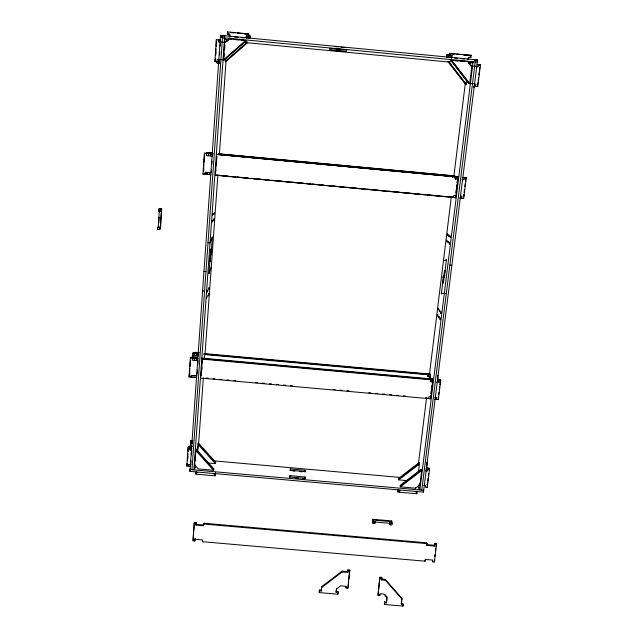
<?xml version="1.0" encoding="UTF-8"?>
<svg xmlns="http://www.w3.org/2000/svg" width="638" height="638" viewBox="0 0 638 638"><rect width="100%" height="100%" fill="white"/><g stroke="black" fill="none" stroke-linecap="round" stroke-linejoin="round"><path stroke-width="0.96" d="M305.124 477.001L305.1 478.372L289.835 477.017L289.923 475.645L305.124 477.001L304.948 478.795L303.05 478.628M305.243 470.294L305.219 471.618L290.25 470.286L290.33 468.97L305.243 470.294L305.068 472.056M157.53 229.409L157.65 227.383L160.305 227.152L161.278 210.939L158.615 211.098L158.734 209.057L159.683 208.538L161.709 208.73L160.497 228.954L159.556 229.6L157.53 229.409L158.16 228.978M158.28 226.961L159.245 210.747L158.615 211.098M158.822 222.989L159.165 217.207M159.452 212.39L159.564 210.468M159.556 229.6L159.683 227.567L160.305 227.152M160.648 211.29L160.776 209.248L161.709 208.73M212.502 155.465L212.59 154.077L204.599 153.248M432.572 561.847L432.803 560.1L425.275 559.438L425.052 561.185L202.406 541.694L202.525 539.931L194.949 539.262L194.821 541.024L192.923 540.857L194.199 523.176L194.423 522.402L196.321 522.57L195.97 525.114L203.49 525.776L203.817 523.232L426.806 542.826L426.806 545.394L434.614 546.08L434.606 543.512L436.488 543.68L434.454 562.014L432.572 561.847L432.341 561.009M203.49 525.776L203.817 523.232M196.887 377.712L189.063 377.01L190.363 358.046L190.85 357.113L196.711 357.647M211.138 174.836L202.956 174.07L204.375 153.303L213.004 153.957M189.829 368.931L189.063 377.01M190.02 366.092L190.411 360.414M203.386 171.008L203.857 164.102M203.993 162.124L204.463 155.217M189.55 376.005L189.821 372.026M190.236 366.06L190.435 363.078M203.61 170.912L203.809 167.961M204.216 162.052L204.487 158.112M192.469 357.392L193.21 352.575L198.96 353.101M207.087 153.319L206.433 153.495L206.289 155.584L212.462 156.158M192.636 357.91L192.979 353.021L194.893 353.197M192.867 357.455L193.003 355.51M190.658 466.41L186.83 466.067L188.098 447.86L188.577 446.608L190.491 446.775M192.979 377.361L193.107 375.471M197.828 364.45L198.091 360.661L194.159 360.303L194.989 357.009M207.191 172.388L207.047 174.453L207.693 174.15L204.997 174.262L205.141 172.196L211.29 172.77L211.497 169.836M208.339 155.776L208.586 152.929L212.55 153.072M219.472 62.141L214.886 61.471L216.394 39.668L220.604 40.074M187.078 465.405L187.205 463.587L186.958 464.249M187.397 460.708L187.867 453.969M188.066 451.082L188.338 447.23L190.26 447.397M215.293 58.672L215.094 61.607L217.183 61.806M215.564 54.756L215.971 48.887M216.178 45.952L216.394 39.668M187.644 460.054L187.907 456.21M188.242 451.409L188.513 447.565M215.772 54.908L215.971 51.981M216.378 46.119L216.585 43.193M188.744 466.242L188.872 464.424L190.794 464.592L191.065 460.708M189.893 449.862L191.815 450.037L189.885 449.87L190.02 448.028L190.73 446.153L192.636 446.321M190.076 447.318L190.937 440.427L192.82 440.595M194.933 377.536L195.061 375.646M196.121 360.478L196.943 357.184L193.043 356.825L192.197 360.127L194.159 360.303M196.464 355.685L197.262 352.479M209.232 172.579L209.089 174.645L209.519 174.437M210.396 155.967L210.54 153.886L211.17 153.702M190.307 446.704L190.443 444.814M190.571 442.924L190.706 441.025L192.588 441.193M190.802 442.317L190.937 440.427M189.933 471.378L220.525 35.297L477.575 59.924L423.465 492.089L189.933 471.378L190.411 470.031M190.172 470.708L190.299 468.89L190.06 469.56L423.688 490.287L423.472 489.585M220.62 36.956L220.716 35.497L225.126 36.087M192.357 441.815L192.229 443.609L192.365 441.807L190.475 441.64M217.111 62.955L219.153 63.146L219.177 60.427M191.472 454.886L191.743 451.002M197.166 373.932L197.429 370.136M211.912 163.974L212.119 161.047M219.568 54.852L219.775 51.949M220.182 46.135L220.453 42.26L218.348 42.06L218.499 39.867L219.097 40.417M203.195 290.298L203.259 291.462M191.982 469.735L222.487 37.706M213.698 469.576L213.882 468.914L196.113 449.104L195.89 449.734L213.698 469.584L213.507 470.246L198.195 468.898L194.622 464.935L195.882 449.742M223.42 60.1L224.664 42.666L229.178 38.687L246.3 40.665L223.794 60.379L223.42 60.1L246.021 40.298M194.462 469.696L194.59 467.885M194.694 469.034L194.821 467.223M195.284 460.708L195.563 456.84M195.906 452.007L196.113 449.104M201.648 371.404L201.919 367.624M202.254 362.902L202.453 360.071L200.938 376.181L201.377 375.184M215.987 170.035L215.381 173.153L216.96 156.414M216.338 165.17L216.617 161.278M224.002 57.484L224.273 53.632M224.616 48.807L224.895 44.947M195.14 467.702L195.276 465.892M210.253 255.774L208.985 273.638L209.2 272.617M212.135 237.822L212.35 236.85L211.074 254.721M197.413 450.779L198.322 442.9L215.748 462.343L215.389 463.627L207.876 462.965M203.953 359.361L204.591 355.486M244.49 41.829L247.664 42.451L225.629 61.75L225.469 58.632M215.516 472.686L215.006 475.836L195.898 474.146L196.249 471.665M229.688 36.876L229.847 34.691L227.391 34.093L227.551 31.9L248.621 33.918L248.724 36.502L246.348 35.911L248.724 36.502M197.78 450.484L198.123 445.731M227.622 33.567L227.726 32.099M227.806 33.758L227.551 31.9M198.633 443.354L203.323 377.999M205.021 354.234L217.885 174.956M219.376 154.149L225.98 62.014M229.321 33.886L229.337 36.222M193.154 540.059L193.649 533.193M193.785 531.231L194.423 522.402M229.305 36.932L229.497 34.3L227.391 34.093M195.97 525.114L196.321 522.57M246.22 37.666L246.348 35.911M246.324 38.296L246.491 36.111L248.589 36.31L248.756 34.117L243.82 33.647M246.515 37.754L246.627 36.302M248.453 36.119L248.621 33.918M215.006 475.836L215.333 473.364L215.189 475.166M249.944 35.864L250.04 38.376L249.944 35.864L248.573 35.728M290.162 470.732L290.33 468.97M289.748 477.447L289.923 475.645M319.399 589.99L319.415 590.876L321.281 591.043L321.257 590.15L319.399 589.99L319.239 592.59L337.877 594.217L338.004 591.617L336.146 591.45L336.425 588.882M319.239 592.59L319.415 590.876M321.257 590.15L321.616 586.721L342.104 571.114L347.71 571.608L347.782 572.461L342.159 571.967L321.632 587.606L321.281 591.043M338.06 592.503L336.194 592.343L336.561 588.906L340.668 585.788L346.267 586.274L346.075 587.997L347.941 588.156L349.768 570.045L347.901 569.878L347.71 571.608M338.004 591.617L337.877 594.217M347.782 572.461L347.901 569.878M348.492 581.681L348.133 586.434M348.699 579.743L349.768 570.045M372.807 519.276L372.959 523.359L374.865 523.527L374.817 520.201L389.978 521.541L390.073 524.867L391.979 525.034L392.187 523.256L391.716 520.943L372.807 519.276L372.959 523.359M372.72 521.812L372.927 520.034M384.491 601.865L384.427 604.481L402.993 606.1L403.208 604.393L401.35 604.234L401.98 599.106L385.416 580.293L381.684 579.966L381.747 577.374L379.889 577.207L377.999 595.294L379.857 595.453L380.065 593.739L383.789 594.066L387.099 597.806L386.484 602.934L384.626 602.774L384.491 601.865L386.341 602.033L386.484 602.934M377.999 595.294L379.889 577.207M381.684 579.966L381.747 577.374M390.073 524.867L389.978 521.541M389.922 524.085L390.129 522.315M446.464 57.197L446.712 55.067L449.327 54.972L446.999 54.924L446.744 57.053L449.072 57.101L448.498 57.388M391.509 522.713L391.716 520.943M449.399 55.394L449.654 53.225M451.178 58.09L451.433 55.929L452.023 55.634L451.76 57.811M447.031 56.902L447.278 54.772M451.433 55.929L449.335 55.737L449.591 53.568L471.107 55.259L470.836 57.436L468.77 57.595M397.721 491.348L397.937 489.553L397.897 492.058L416.885 493.748L416.901 491.244M384.427 604.481L384.626 602.774M449.335 55.737L449.926 55.434L450.189 53.249M451.21 57.667L451.417 55.937M386.341 602.033L386.955 596.905M451.457 57.954L451.72 55.785L449.63 55.586L449.894 53.409L454.942 53.895M429.845 375.886L430.307 376.867L428.13 376.667L427.907 373.844L204.678 353.619M452.661 177.204L452.828 175.857L452.254 175.649M430.06 378.836L430.538 375.016L429.837 373.557L427.939 373.389L428.624 374.841L428.393 376.691L427.675 375.694L428.13 376.667M452.94 177.228L453.108 175.881L452.238 175.57L455.101 176.064L453.108 175.881M401.35 604.234L401.39 601.618M401.597 599.911L401.804 598.205L385.28 579.424L381.548 579.097M467.845 59.685L468.412 57.38L470.501 57.58L470.764 55.41L463.842 54.748M418.52 463.076L426.559 397.841M429.605 373.134L451.273 197.309M453.945 175.602L465.373 82.844M418.799 465.397L419.15 462.574L398.399 478.572L398.559 479.25L419.357 463.22L419.15 462.574M429.829 378.342L430.076 376.38M418.632 471.434L419.357 463.22M452.43 61.727L448.004 61.631L465.772 84.655L466.418 84.479L466.88 80.723M457.853 179.182L455.237 178.855L455.189 176.686L458.108 177.117L455.556 197.692L215.173 175.211M443.354 276.142L441.392 293.99L441.488 293.217M201.512 358.077L430.227 378.789L430.467 381.684L432.684 381.883L432.205 380.87M455.54 178.967L455.492 176.798L216.721 154.388M428.648 398.622L428.88 396.748L430.817 396.924L430.347 395.847M430.738 381.707L430.969 379.825L430.259 378.31L432.197 378.486L432.923 380.001L430.586 398.798L200.834 378.071M453.53 197.501L453.777 195.459L455.811 195.643L455.213 195.356M456.074 176.925L455.819 178.991L455.213 178.776M418.185 486.81L418.4 485.032L419.876 489.952L473.109 61.703L468.707 63.449M446.321 260.081L446.417 259.291L444.423 277.363M418.392 487.512L418.608 485.725M418.807 488.915L419.03 487.121M430.929 393.574L431.392 389.818M431.631 387.944L431.974 385.129M432.213 383.255L432.444 381.372M455.867 192.604L456.226 189.701M456.473 187.771L456.832 184.868M457.071 182.939L457.43 180.044M419.892 484.936L421.686 470.501L421.255 469.153L400.09 485.438L400.441 486.842L415.649 488.198L419.892 484.936L419.469 483.54M471.857 66.32L468.212 61.583L450.899 60.267L469.034 83.777L469.712 83.602L471.881 66.32L471.171 66.575M421.782 490.12L475.206 61.902M426.463 466.793L426.934 463.052M437.437 379.124L437.684 377.17M426.567 468.388L427.053 462.111M437.684 379.618L437.923 375.224M436.4 399.324L436.639 397.45L434.701 397.275M438.003 379.012L438.761 380.527L438.529 382.417L436.583 382.242M463.268 177.372L464.225 177.691L463.962 179.756L461.928 179.565M474.632 86.601L475.677 86.345L475.94 84.192L474.568 84.064M473.595 86.385L477.75 86.545L480.47 64.948L478.388 64.749L478.109 66.918L476.036 66.719M439.845 382.497L440.196 379.69L438.258 379.514M465.373 179.605L465.612 177.667L463.587 177.476M427.277 484.912L427.516 483.006M427.755 481.1L428.114 478.237M428.481 475.374L428.72 473.468M429.079 470.605L429.318 468.699L427.412 468.531M438.681 394.268L438.92 392.394M439.271 389.579L439.63 386.764M439.861 384.889L440.22 382.074M463.858 194.311L463.93 196.4M464.097 192.365L464.464 189.446M464.831 186.527L465.206 183.608M465.445 181.663L465.939 177.779L462.183 177.5M477.519 85.659L477.886 82.749M478.133 80.811L478.5 77.908M478.859 74.997L479.226 72.094M479.473 70.156L479.84 67.245M423.696 485.279L425.602 485.446L425.371 487.241L427.277 487.408L429.549 469.369L429.087 468.029L427.189 467.861L426.958 467.191M434.462 399.149L438.346 399.5L440.714 380.703L440.196 379.69M459.615 198.075L463.666 198.45L466.258 177.882L465.612 177.667M426.806 545.394L426.806 542.826M434.614 546.08L434.606 543.512M434.829 556.472L435.084 554.502M435.467 551.551L435.85 548.6M436.105 546.63L436.488 543.68M202.406 541.694L202.613 540.888M194.949 539.262L195.172 538.464L194.821 541.024M195.898 474.146L196.113 473.476M195.595 466.37L195.372 467.032L195.499 465.238L193.904 469.903L224.6 37.905L227.495 40.84M194.622 464.935L194.853 464.273M186.83 466.067L187.317 464.743M209.017 273.104L211.274 267.091M212.31 237.392L210.038 242.926L208.012 242.735M191.264 376.683L191.017 377.186L191.153 375.296L197.03 375.822M207.797 296.415L207.741 295.266M208.235 290.226L208.187 289.062M210.173 255.878L210.556 255.383M213.18 220.955L213.14 219.655M213.634 214.551L213.594 213.236M224.664 42.666L229.361 38.87L231.506 39.253M228.244 40.194L224.847 42.842M223.611 60.243L246.156 40.481M225.27 61.479L247.392 42.1M225.445 61.615L247.528 42.275M407.124 480.685L398.718 479.88L419.565 463.866M400.257 486.14L421.471 469.831M400.441 486.842L421.686 470.501M451.68 53.767L452.278 53.456M202.956 174.07L207.478 174.254M470.429 55.562L471.107 55.259M468.148 59.549L468.747 57.237L470.836 57.436M474.776 60.004L477.224 60.06L477.304 62.109L220.373 37.498M449.591 53.568L453.65 53.951M476.514 60.347L477.575 59.924M480.47 64.948L478.364 65.084M208.482 153.686L209.128 153.511M210.596 153.112L211.218 152.945M207.007 152.626L206.576 152.737L212.614 153.303M473.611 87.518L474.289 87.358M469.034 83.777L450.922 60.259M443.49 260.464L446.568 260.041M469.712 83.602L451.497 59.98M401.174 603.325L403.033 603.484L403.208 604.393M188.098 447.86L191.942 448.211M213.347 460.827L400.712 477.479M292.954 470.98L294.82 471.147M299.477 471.562L302.276 471.809M188.872 464.432L190.786 464.6M295.45 477.95L298.297 478.205M196.018 472.343L197.939 472.511M213.228 473.875L215.142 474.034M398.104 490.263L400.01 490.431M415.202 491.786L417.108 491.954M373.166 521.573L375.064 521.74M390.289 523.088L392.187 523.256M374.618 521.98L389.77 523.312M434.845 544.318L436.727 544.485M194.199 523.176L196.097 523.343M203.61 524.005L427.029 543.632M196.193 524.34L203.697 525.002M426.583 544.581L434.374 545.267M347.973 570.731L349.839 570.89M380.017 578.076L381.883 578.235M441.249 293.193L446.289 293.655M199.176 352.654L195.348 352.312L194.67 353.643L194.534 355.518L198.386 355.86M428.17 373.868L430.068 374.043M203.466 353.978L428.13 374.331L428.17 376.205M192.74 353.468L198.514 353.994M204.248 354.513L428.361 374.817M428.624 374.841L430.538 375.016M430.49 378.812L432.436 378.988M190.602 357.575L192.564 357.751M202.286 358.636L430.467 379.291M438.505 380.025L440.451 380.2M190.363 358.046L198.219 358.755M202.055 359.098L430.706 379.801M430.969 379.825L432.923 380.001M438.761 380.527L440.714 380.703M206.026 378.015L208.012 378.19M212.972 378.645L214.958 378.82M219.927 379.267L221.912 379.45M226.873 379.897L228.859 380.073M233.827 380.519L235.813 380.703M255.663 382.497L257.648 382.672M262.617 383.119L264.603 383.302M269.563 383.749L271.549 383.924M276.517 384.371L278.503 384.554M283.463 385.001L285.449 385.185M290.41 385.631L292.395 385.807M333.1 389.483L335.086 389.659M340.054 390.105L342.04 390.289M347 390.735L348.986 390.911M368.844 392.705L370.83 392.88M375.79 393.335L377.776 393.51M382.744 393.957L384.73 394.14M389.69 394.587L391.676 394.762M396.645 395.209L398.63 395.393M403.591 395.839L405.577 396.023M425.434 397.809L427.42 397.992M425.729 469.026L429.549 469.369M425.506 470.844L427.412 471.011L427.189 467.861M449.854 265.089L451.863 265.272M203.969 271.373L205.978 271.557M206.792 152.681L213.012 153.192M218.706 153.798L454.519 175.857M218.507 153.854L452.828 175.857M216.92 154.324L457.502 176.901M204.375 153.303L206.433 153.495M216.521 154.444L455.795 176.901M464.225 177.691L466.258 177.882M460.548 196.089L461.896 196.217L461.33 198.115L463.666 198.45M216.569 175.099L221.514 175.562M223.491 175.745L228.436 176.208M230.414 176.391L235.358 176.854M237.336 177.045L242.281 177.508M244.258 177.691L248.214 178.058M251.181 178.337L255.136 178.704M258.103 178.983L262.059 179.358M265.025 179.629L268.981 180.004M271.947 180.283L275.903 180.65M277.881 180.833L282.833 181.296M284.811 181.479L289.756 181.942M291.733 182.133L296.678 182.596M298.656 182.779L303.6 183.242M305.578 183.425L310.523 183.888M312.5 184.071L316.456 184.446M319.423 184.717L323.378 185.092M326.345 185.371L331.289 185.833M333.267 186.017L337.223 186.384M339.201 186.567L344.145 187.03M346.123 187.213L351.067 187.676M353.045 187.867L357.99 188.33M359.968 188.513L364.92 188.976M366.898 189.159L371.842 189.622M373.82 189.805L378.765 190.268M380.742 190.451L384.698 190.826M387.665 191.105L391.62 191.472M394.587 191.751L399.532 192.213M401.509 192.397L405.465 192.764M407.443 192.955L412.387 193.418M414.365 193.601L419.31 194.064M421.287 194.247L426.232 194.71M428.21 194.893L433.154 195.356M435.132 195.539L440.076 196.002M442.054 196.193L446.018 196.56M448.985 196.839L452.94 197.206M203.179 173.967L205.221 174.158M215.381 175.107L248.086 178.169M250.064 178.353L425.482 194.757M427.468 194.949L453.235 197.357L452.645 197.062M159.364 208.714L161.398 208.897M158.734 209.057L160.776 209.248M158.934 210.923L160.967 211.114M157.969 227.168L159.994 227.359M157.65 227.383L159.683 227.567M230.565 32.371L235.302 32.825M237.192 33.009L241.922 33.463M456.92 54.086L461.864 54.557M230.741 32.578L233.572 32.849M237.352 33.208L240.183 33.479M243.963 33.846L246.794 34.117L246.515 33.718M456.609 54.238L459.575 54.517M463.523 54.9L466.482 55.187M248.708 35.919L250.08 36.047L249.913 38.192L247.991 38.184M446.712 55.067L448.075 55.203M449.926 55.434L452.023 55.634M227.567 34.292L229.672 34.492L229.513 36.685L231.323 36.685M247.719 37.809L249.785 38.009M447.421 57.117L448.785 57.245M220.915 35.688L224.424 36.023M234.298 36.972L238.261 37.347M241.236 37.634L244.202 37.921M335.086 46.63L338.052 46.909M341.011 47.196L344.967 47.579M454.735 58.09L457.685 58.369M460.636 58.648L464.568 59.031M474.353 59.964L476.865 60.203M221.107 35.88L222.51 36.015M474.425 60.147L475.82 60.275M223.946 38.527L225.342 38.655M234.465 39.532L238.413 39.915M241.371 40.194L246.3 40.665M454.838 60.634L457.773 60.913M460.716 61.2L464.631 61.575M471.386 62.388L472.774 62.516M471.043 62.524L472.431 62.652M470.708 62.652L472.774 62.851M225.238 39.819L226.618 39.947M469.361 63.186L470.732 63.314M469.026 63.322L470.397 63.449M244.769 42.18L247.664 42.451M246.284 42.642L448.937 62.038M476.993 64.621L480.111 65.084M218.898 40.242L220.293 40.369M220.062 41.901L224.289 42.307M472.567 66.065L476.753 66.464M218.834 59.414L223.045 59.82M470.405 83.418L474.584 83.817M219.225 59.701L217.127 59.501L216.976 61.671L218.97 62.213M214.886 61.471L219.073 61.87M475.677 86.345L477.75 86.545M473.595 86.146L477.399 86.624M218.962 63.018L216.912 62.819L219.344 63.282M457.199 176.798L458.108 177.117M454.958 197.397L455.556 197.692M216.242 41.861L216.649 42.22M220.525 35.297L221.298 36.071M198.107 443.49L215.564 462.989M197.892 444.104L215.389 463.627M195.659 450.38L213.507 470.246M444.622 275.791L444.534 277.49L444.136 277.036M384.754 594.417L386.405 596.283M443.745 276.589L443.25 276.023L443.163 277.697M451.202 60.124L469.369 83.69M448.57 61.36L466.418 84.479M448.283 61.495L466.091 84.567M467.877 61.719L471.514 66.448M438.577 397.626L438.33 397.083L438.346 399.5M427.053 484.218L427.5 485.614M427.053 486.706L427.277 487.408M423.249 491.38L423.465 492.089M415.442 487.512L415.649 488.198M416.678 493.03L416.885 493.748M434.677 560.268L434.446 559.43L434.454 562.014M424.836 560.347L425.052 561.185M398.559 479.258L398.718 479.88M399.619 491.515L399.795 492.225M397.554 490.638L397.897 492.058M401.804 598.205L401.98 599.106M402.825 605.191L402.993 606.1M385.28 579.424L385.416 580.293M374.737 522.753L374.865 523.527M379.682 578.937L379.817 579.806M379.73 594.56L379.857 595.453M347.877 587.271L347.941 588.156M346.011 587.112L346.075 587.997M342.104 571.114L342.159 571.967M336.146 591.45L336.194 592.343M321.616 586.721L321.632 587.606M206.736 296.925L206.632 298.329L206.736 296.925M207.183 290.657L207.079 292.068L207.183 290.657M212.167 220.589L212.063 222.04L212.167 220.589M212.629 214.105L212.526 215.564L212.629 214.105M211.011 249.059L210.109 261.684L211.306 248.7L211.011 249.059M208.73 293.647L208.634 295.027L208.73 293.647M209.176 287.499L209.073 288.886L209.176 287.499M214.097 218.746L213.993 220.174L214.097 218.746M214.551 212.39L214.448 213.818L214.551 212.39M437.684 314.367L437.7 316.001L437.684 314.367M438.434 308.282L438.45 309.916L438.434 308.282M446.839 240.199L446.863 241.778L446.839 240.199M447.613 233.907L447.637 235.478L447.613 233.907M444.519 270.337L442.979 282.825L443.362 283.28L444.909 270.759L444.519 270.337M438.896 316.177L438.912 317.836L438.896 316.177M439.662 310.036L439.67 311.687L439.662 310.036M448.163 241.316L448.187 242.911L448.163 241.316M448.945 234.959L448.977 236.554L448.945 234.959M440.14 318.027L440.148 319.702L440.14 318.027M440.906 311.822L440.922 313.497L440.906 311.822M449.511 242.456L449.535 244.075L449.511 242.456M450.308 236.044L450.332 237.655L450.308 236.044M329.551 49.971L345.979 51.542L329.551 49.971M329.95 48.336L346.729 49.947L329.95 48.336"/></g></svg>
